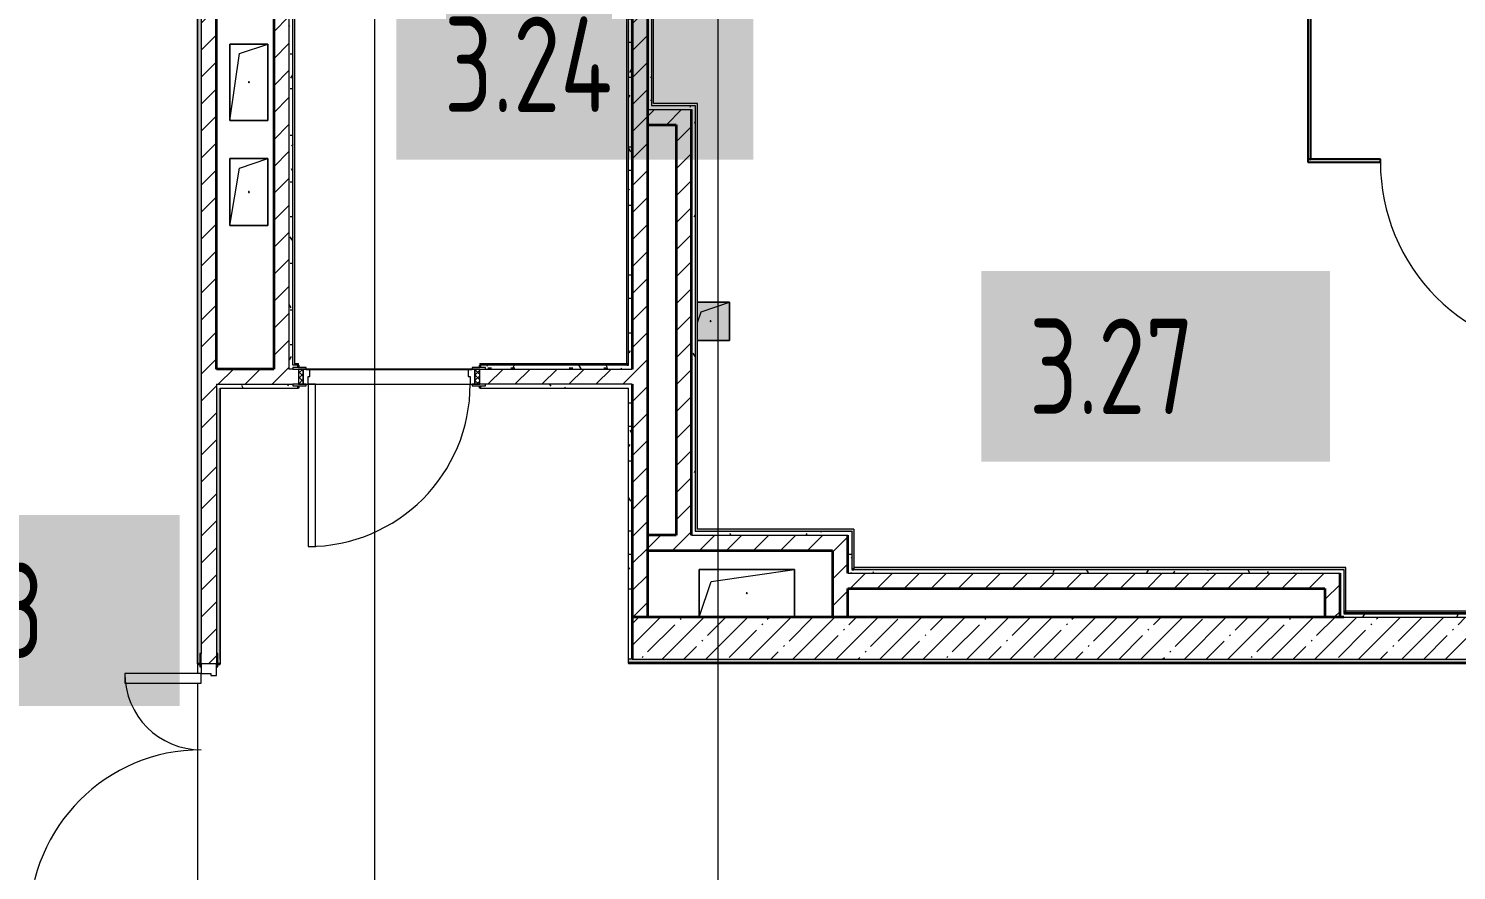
# Model space of a CAD drawing. Header units: millimetres. Extents: x 3914 to 443608, y -156176 to 78197.
# Drawn here: x 406465 to 413950, y -141904 to -137493 of the extents above; entities that cross this region are included whole.
import ezdxf

# ---------------------------------------------------------------- set-up
doc = ezdxf.new("R2010")
doc.units = ezdxf.units.MM
doc.linetypes.add('200_ШТРИХ__ш1_п0_6_', pattern=[160, 100, -60])
doc.layers.add('A-AREA-PATT-3', color=7, linetype='Continuous', lineweight=5, true_color=0xe6fae8, transparency=1)
for name, color, linetype, lineweight in [('A-DOOR-1', 7, 'Continuous', 5), ('A-DOOR-2', 7, '200_ШТРИХ__ш1_п0_6_', 5), ('A-DOOR-FRAM-2', 7, 'Continuous', 5), ('A-FLOR', 7, 'Continuous', 9), ('A-GENM', 7, 'Continuous', 9), ('A-GENM-1', 7, 'Continuous', 25), ('A-WALL', 7, 'Continuous', 5), ('A-WALL-1', 7, 'Continuous', 35), ('I-WALL', 7, 'Continuous', 5), ('Оси', 7, 'Continuous', 9)]:
    doc.layers.add(name, color=color, linetype=linetype, lineweight=lineweight)
doc.layers.add('A-DOOR-FRAM-1', color=7, linetype='Continuous', lineweight=5, true_color=0xc0c0c0)
doc.layers.add('A-WALL-FNSH-1', color=9, linetype='Continuous', lineweight=5, true_color=0x808080)
doc.styles.add('СПДС', font='ГОСТ тип А.ttf', dxfattribs={"width": 0.9})
pattern_1 = [(45, (315419.7002605966, -145976.6792454126), (-70.71067811865476, 70.71067811865476), [])]
pattern_2 = [(0, (315419.7002605966, -145976.6792454126), (243.84, 60.96), [20.117, -162.763, 20.117, -162.763, -975.36]), (0, (315419.7002605966, -145976.6792454126), (243.84, 60.96), [-365.76, 20.117, -345.643, 20.117, -162.763, -426.72]), (0, (315419.7002605966, -145976.6792454126), (243.84, 60.96), [-914.4, 20.117, -101.803, 20.117, -284.683]), (120, (315511.1402605966, -145946.1992454126), (-174.7129086146993, 180.6916344587976), [20.11699999999998, -162.7629999999999, 20.11699999999998, -162.7629999999999, -975.3599999999994]), (120, (315511.1402605966, -145946.1992454126), (-174.7129086146993, 180.6916344587976), [-365.7599999999997, 20.11699999999998, -345.6429999999997, 20.11699999999998, -162.7629999999999, -426.7199999999997]), (120, (315511.1402605966, -145946.1992454126), (-174.7129086146993, 180.6916344587976), [-914.3999999999994, 20.11699999999998, -101.8029999999999, 20.11699999999998, -284.6829999999997]), (240, (315541.6202605966, -145824.2792454126), (-69.12709138530056, -241.6516344587975), [20.117, -162.763, 20.117, -162.763, -975.36]), (240, (315541.6202605966, -145824.2792454126), (-69.12709138530056, -241.6516344587975), [-365.76, 20.117, -345.643, 20.117, -162.763, -426.72]), (240, (315541.6202605966, -145824.2792454126), (-69.12709138530056, -241.6516344587975), [-914.4, 20.117, -101.803, 20.117, -284.683])]

# ---------------------------------------------------------------- blocks, each defined once
blk = doc.blocks.new('GM_Отверстие прямоугольное _в плите_ - Отверстие-20657929-Объем проектирования 3 этажа')
at = {"layer": 'A-GENM'}
for p, q in [((-249.9999999999993, -125.0000000000024), (-249.9999999999993, 125.0000000000024)), ((-249.9999999999993, 125.0000000000024), (250.0000000000006, 125.0000000000024)), ((250.0000000000006, 125.0000000000024), (-249.9999999999993, 125.0000000000024)), ((-249.9999999999993, 125.0000000000024), (-249.9999999999993, -125.0000000000024)), ((-187.5000000000065, 62.50000000000037), (250.0000000000006, 125.0000000000024)), ((250.0000000000006, 125.0000000000024), (250.0000000000006, -125.0000000000024)), ((250.0000000000006, -125.0000000000024), (250.0000000000006, 125.0000000000024)), ((-249.9999999999993, -125.0000000000024), (-187.5000000000065, 62.50000000000036))]:
    blk.add_line(p, q, dxfattribs=at)
for start, end in [(359.9999999999996, 179.9999999999998), (179.9999999999998, 359.9999999999989)]:
    blk.add_arc((0, 0), 2.500000000000002, start, end, dxfattribs=at)
blk = doc.blocks.new('GM_Отверстие прямоугольное _в плите_ - Отверстие-V589-Объем проектирования 3 этажа')
at = {"layer": 'A-GENM'}
for p, q in [((-69.00001788210257, 100.0000000000029), (100.0000000000125, 100.0000000000029)), ((100.0000000000006, 100.0000000000024), (-69.00001788209437, 100.0000000000024)), ((-50.00000000001813, 50.00000000000061), (100.0000000000125, 100.0000000000029)), ((100.0000000000125, 100.0000000000029), (100.0000000000125, -100.0000000000029)), ((100.0000000000006, -100.0000000000024), (100.0000000000006, 100.0000000000024)), ((-69.00001788210876, -7.00005364628042), (-50.00000000001813, 50.00000000000061)), ((100.0000000000125, -100.0000000000029), (-69.00001788210254, -100.0000000000029)), ((-69.00001788209437, -100.0000000000024), (100.0000000000006, -100.0000000000024))]:
    blk.add_line(p, q, dxfattribs=at)
for start, end in [(359.9999999999996, 179.9999999999998), (179.9999999999998, 359.9999999999989)]:
    blk.add_arc((0, 0), 2.500000000000002, start, end, dxfattribs=at)
blk = doc.blocks.new('GM_Отверстие прямоугольное _в плите_ - Отверстие-21958801-Объем проектирования 3 этажа')
at = {"layer": 'A-GENM'}
for p, q in [((-99.99999999999937, -175.0000000000018), (-99.99999999999937, 175.0000000000018)), ((-99.99999999999937, 175.0000000000017), (100.0000000000006, 175.0000000000017)), ((100.0000000000006, 175.0000000000017), (-99.99999999999937, 175.0000000000018)), ((-99.99999999999937, 175.0000000000018), (-99.9999999999994, -175.0000000000018)), ((-50.00000000000646, 124.9999999999998), (100.0000000000006, 175.0000000000017)), ((100.0000000000006, 175.0000000000017), (100.0000000000006, -175.0000000000018)), ((100.0000000000006, -175.0000000000018), (100.0000000000006, 175.0000000000017)), ((-99.99999999999937, -175.0000000000018), (-50.00000000000646, 124.9999999999997)), ((100.0000000000006, -175.0000000000018), (-99.9999999999994, -175.0000000000018)), ((-99.9999999999994, -175.0000000000018), (100.0000000000006, -175.0000000000018))]:
    blk.add_line(p, q, dxfattribs=at)
for start, end in [(359.9999999999996, 179.9999999999998), (179.9999999999998, 359.9999999999989)]:
    blk.add_arc((0, 0), 2.500000000000002, start, end, dxfattribs=at)
blk = doc.blocks.new('GM_Отверстие прямоугольное _в плите_ - Отверстие-21992361-Объем проектирования 3 этажа')
at = {"layer": 'A-GENM'}
for p, q in [((-99.99999999999937, -200.0000000000024), (-99.99999999999937, 200.0000000000024)), ((-99.99999999999937, 200.0000000000024), (100.0000000000006, 200.0000000000024)), ((100.0000000000006, 200.0000000000024), (-99.99999999999937, 200.0000000000024)), ((-99.99999999999937, 200.0000000000024), (-99.9999999999994, -200.0000000000024)), ((-99.99999999999937, -200.0000000000024), (-50.00000000000646, 150.0000000000004)), ((-50.00000000000646, 150.0000000000004), (100.0000000000006, 200.0000000000024)), ((100.0000000000006, 200.0000000000024), (100.0000000000006, -200.0000000000024)), ((100.0000000000006, -200.0000000000024), (100.0000000000006, 200.0000000000024)), ((100.0000000000006, -200.0000000000024), (-99.9999999999994, -200.0000000000024)), ((-99.9999999999994, -200.0000000000024), (100.0000000000006, -200.0000000000024))]:
    blk.add_line(p, q, dxfattribs=at)
for start, end in [(359.9999999999996, 179.9999999999998), (179.9999999999998, 359.9999999999989)]:
    blk.add_arc((0, 0), 2.500000000000002, start, end, dxfattribs=at)
blk = doc.blocks.new('131_Сантехническая перегородка 7 - СП-1-30858579-Объем проектирования 3 этажа')
at = {"layer": 'A-GENM'}
blk.add_hatch(color=256, dxfattribs=at).paths.add_polyline_path([(2165.920240759632, -7.999999999894226), (2165.920240759632, 8.000000000119462), (-4.079759240377235, 8.000000000119462), (-4.079759240377235, -7.999999999894226), (1268.034417524867, -7.999999999894226)])
at = {"layer": 'A-GENM', "flags": 128}
for points in [[(71.46526649770827, 8.000000000119462), (71.1351351762623, 8.504365138934554), (70.7850986985447, 8.995125107675632), (70.41571704829244, 9.471494795118634), (70.02758115734245, 9.932712111378851), (69.62131196029736, 10.37803920711535), (69.19755940123305, 10.80676365397744), (68.75700139385172, 11.21819958431797), (68.30034273695146, 11.61168878840631), (67.828313986997, 11.98660176747762), (67.34167028928155, 12.34233874071269), (66.84119016989757, 12.67833060484877), (66.327674290301, 12.99403984460228), (65.80194416635736, 13.28896139249996), (65.26484085407029, 13.56262343702697), (64.71722360422737, 13.81458817723797), (64.15996848755745, 14.04445252332885), (63.59396699337922, 14.25184874136717), (63.02012460336996, 14.43644504164418), (62.43935934291454, 14.59794610947029), (61.85260031254698, 14.73609357758237), (61.26078620156377, 14.85066643950445), (60.66486378626905, 14.94148140311681), (60.06578641543334, 15.00839318380981), (59.46451248502749, 15.05129473701441), (58.86200390507352, 15.07011742943378), (58.25922456079502, 15.06483114875077), (57.65713877054514, 15.03544435188046), (57.05670974314535, 14.98200405145594), (56.45889803695691, 14.90459574053011), (55.86466002317975, 14.80334325589183), (55.27494635589119, 14.67840857992724), (54.69070045112871, 14.52999158145931), (54.11285697773706, 14.3583296960162), (53.54234036198932, 14.16369754603075), (52.98006330877165, 13.94640650138699), (52.42692534142789, 13.7068041814226), (51.88381136268977, 13.44527389871632), (51.35159023910105, 13.16223404594261), (50.83111341089334, 12.85813742650384), (50.32321352998179, 12.53347053010084), (49.82870312781329, 12.1887527545066), (49.34837331554477, 11.82453557465201), (48.88299251842272, 11.44140166028842), (48.43330524644316, 11.03996394399419), (48.0000309033017, 10.6208646404436), (47.58386263553971, 10.18477421913845), (47.18546622358445, 9.732390331711214), (46.80547901672753, 9.264436695896212), (46.44450891342799, 8.781661937658738), (46.1031333888629, 8.284838393647988), (45.92024075962873, 8.000000000119462)], [(45.92024075962873, -7.999999999894226), (46.25037208107469, -8.504365138709318), (46.60040855879229, -8.995125107450395), (46.96979020904455, -9.471494794893397), (47.35792609999453, -9.932712111153615), (47.76419529703963, -10.37803920689012), (48.18794785610394, -10.8067636537522), (48.62850586348527, -11.21819958409274), (49.08516452038553, -11.61168878818107), (49.55719327033999, -11.98660176725239), (50.04383696805544, -12.34233874048746), (50.54431708743942, -12.67833060464086), (51.05783296703598, -12.99403984437704), (51.58356309097962, -13.28896139229205), (52.1206664032667, -13.56262343680173), (52.66828365310962, -13.81458817701273), (53.22553876977954, -14.04445252310361), (53.79154026395777, -14.25184874114193), (54.36538265396702, -14.43644504141894), (54.94614791442245, -14.59794610926238), (55.53290694479001, -14.73609357735713), (56.12472105577321, -14.85066643927921), (56.72064347106794, -14.94148140289158), (57.31972084190366, -15.00839318358458), (57.9209947723095, -15.05129473678917), (58.52350335226348, -15.07011742920854), (59.12628269654197, -15.06483114852554), (59.72836848679185, -15.03544435167255), (60.32879751419164, -14.98200405123071), (60.92660922038008, -14.90459574030488), (61.52084723415724, -14.8033432556666), (62.1105609014458, -14.678408579702), (62.69480680620828, -14.52999158123407), (63.27265027959993, -14.35832969580829), (63.84316689534767, -14.16369754580551), (64.40544394856533, -13.94640650116176), (64.95858191590911, -13.70680418119737), (65.50169589464723, -13.44527389849109), (66.03391701823594, -13.16223404571738), (66.55439384644365, -12.85813742627861), (67.06229372737253, -12.5334705298756), (67.5568041295237, -12.18875275429868), (68.03713394179222, -11.82453557442677), (68.50251473891426, -11.44140166006318), (68.95220201089383, -11.03996394376895), (69.38547635403529, -10.62086464021836), (69.8016446218146, -10.18477421891321), (70.20004103375254, -9.732390331485977), (70.58002824060945, -9.264436695670975), (70.940998343909, -8.781661937433501), (71.2823738684741, -8.284838393422751), (71.46526649770827, -7.999999999894226)]]:
    blk.add_lwpolyline(points, dxfattribs=at)
at = {"layer": 'A-GENM'}
for radius, start, end in [(24.60791349764008, 19.91127226848777, 160.0887277315117), (17.5720616018021, 28.97308773391756, 151.0269122660819), (15.07106781186627, 33.78107568818358, 146.2189243118159), (24.60791349764008, 199.9112722684876, 340.0887277315115), (17.5720616018021, 208.9730877339174, 331.0269122660818), (15.07106781186626, 213.7810756881834, 326.2189243118157)]:
    blk.add_arc((58.69275362867452, -4.54121338637284e-28), radius, start, end, dxfattribs=at)
at = {"layer": 'A-GENM-1'}
for p, q in [((2165.920240759632, 7.999999999998181), (-4.079759240368571, 7.999999999998181)), ((-4.079759240368571, 7.999999999998181), (-4.079759240368571, -7.999999999998181)), ((2165.920240759632, -7.999999999998181), (2165.920240759632, 7.999999999998181)), ((-4.079759240368571, -7.999999999998181), (2165.920240759632, -7.999999999998181))]:
    blk.add_line(p, q, dxfattribs=at)
blk = doc.blocks.new('131_Сантехническая перегородка_Дверь МГН - СД-1-30883454-Объем проектирования 3 этажа')
at = {"layer": 'A-GENM'}
for points in [[(-366.5000000003412, 7.999999999998181), (-370.0000000000891, 7.999999999998181), (-370.0000000000891, -8.000000000015508), (9.999999999893772, -8.000000000015508), (9.999999999893772, 7.999999999998181), (-350.5000000003448, 7.999999999998181)], [(1389.999999999874, 7.999999999998181), (1009.999999999909, 7.999999999998181), (1009.999999999909, -8.000000000015508), (1389.999999999874, -7.999999999998181)]]:
    blk.add_hatch(color=256, dxfattribs=at).paths.add_polyline_path(points)
at = {"layer": 'A-DOOR-1'}
for p, q in [((10.00000000000003, 1007.999999999999), (26.00000000000005, 1007.999999999999)), ((10.00000000000003, 7.999999999997819), (10.00000000000003, 1007.999999999999)), ((26.00000000000005, 7.999999999997868), (26.00000000000005, 1008)), ((10.00000000000003, 7.999999999997819), (26.00000000000005, 7.99999999999787))]:
    blk.add_line(p, q, dxfattribs=at)
blk.add_arc((10.00000000000165, 8.000000000001258), 999.9999999999993, 359.9999999999996, 90.00000000000017, dxfattribs=at)
at = {"layer": 'A-GENM-1'}
for p, q in [((9.999999999997726, 8.000000000000346), (-370.0000000000025, 8.000000000000346)), ((-370.0000000000025, 8.000000000000346), (-370.0000000000025, -7.999999999999265)), ((9.999999999997726, -7.999999999999265), (9.999999999997726, 8.000000000000346)), ((1389.999999999996, 8.000000000000346), (1009.999999999996, 8.000000000000346)), ((1009.999999999996, 8.000000000000346), (1009.999999999996, -7.999999999999265)), ((1389.999999999996, -7.999999999999265), (1389.999999999996, 8.000000000000346)), ((-370.0000000000025, -7.999999999999265), (9.999999999997726, -7.999999999999265)), ((1009.999999999996, -7.999999999999265), (1389.999999999996, -7.999999999999265))]:
    blk.add_line(p, q, dxfattribs=at)

msp = doc.modelspace()

# ---------------------------------------------------------------- hatches: boundary and pattern name
at = {"layer": 'A-AREA-PATT-3'}
h = msp.add_hatch(color=256, dxfattribs=at)
h.paths.add_polyline_path([(409600.7002605951, -139252.1792311364), (409605.2002605951, -139252.1792311364), (409605.2002605951, -135601.179240077), (408879.7003202022, -135601.179240077), (408879.7003202022, -135605.679240077), (409600.7002605951, -135605.679240077), (409600.7002605951, -139247.6792311364), (408829.700260598, -139247.6792311364), (408830.0313420745, -139252.1792311364), (409219.7002605963, -139252.1792311364)])
h.paths.add_polyline_path([(407869.2002605599, -139252.1792311364), (407879.7002605979, -139252.1792311364), (407879.6264901794, -139247.6792311364), (407858.7002605951, -139247.6792311364), (407858.7002605951, -135605.679240077), (407929.7003202022, -135605.679240077), (407929.6388447191, -135601.179240077), (407854.2002903986, -135601.179240077), (407854.2002605951, -139252.1792311364), (407858.7002605951, -139252.1792311364)])
h = msp.add_hatch(color=256, dxfattribs=at)
h.paths.add_polyline_path([(410122.6865157257, -139126.6792454127), (410139.7003380822, -139126.6792454127), (410139.7003380822, -138926.6792454126), (409970.7003202001, -138926.6792454126), (409970.7003202001, -139126.6792454127)])
h.paths.add_polyline_path([(413187.2005334348, -136092.4603088741), (413193.6647020784, -136090.359973162), (413202.6040499192, -136078.0560164132), (413200.386212895, -136059.7948986968), (413191.6258573529, -136049.8810719217), (413187.2005334348, -136050.5435327306), (413187.2005334348, -136058.6943936334), (413190.633490887, -136061.6685775747), (413194.2716012467, -136070.4517529463), (413187.2005334348, -136090.359973162)])
h.paths.add_polyline_path([(413171.2005334348, -136092.4603088741), (413171.2005334348, -136082.2091122592), (413167.7675759826, -136079.234928318), (413164.1294656229, -136070.4517529463), (413171.2005334348, -136048.4431970186), (413164.7363647912, -136050.5435327306), (413155.7970169504, -136062.8474894794), (413158.0148539746, -136081.1086071958), (413166.7752095167, -136091.0224339709)])
h.paths.add_polyline_path([(414927.700533435, -136092.4603088741), (414934.1647020786, -136090.359973162), (414943.1040499193, -136078.0560164132), (414940.8862128952, -136059.7948986968), (414932.1258573531, -136049.8810719217), (414927.700533435, -136050.5435327306), (414927.700533435, -136058.6943936335), (414931.1334908872, -136061.6685775747), (414934.7716012468, -136070.4517529463), (414927.700533435, -136090.359973162)])
h.paths.add_polyline_path([(414911.700533435, -136092.4603088741), (414911.700533435, -136082.2091122592), (414908.2675759828, -136079.234928318), (414904.6294656231, -136070.4517529463), (414911.700533435, -136048.4431970186), (414905.2363647914, -136050.5435327306), (414896.2970169506, -136062.8474894794), (414898.5148539748, -136081.1086071958), (414907.2752095169, -136091.0224339709)])
h.paths.add_polyline_path([(410608.3253288051, -136089.3805496332), (410614.7894974487, -136087.2802139211), (410623.7288452894, -136074.9762571722), (410621.5110082653, -136056.7151394559), (410612.7506527231, -136046.8013126808), (410608.3253288051, -136047.4637734897), (410608.3253288051, -136055.6146343925), (410611.7582862573, -136058.5888183337), (410615.3963966169, -136067.3719937054), (410608.3253288051, -136087.2802139211)])
h.paths.add_polyline_path([(411451.950397015, -136089.3805496332), (411451.950397015, -136079.1293530183), (411449.2935427655, -136078.0288479549), (411444.8793292031, -136067.3719937054), (411451.950397015, -136045.3634377776), (411445.4862283713, -136047.4637734897), (411436.5468805306, -136059.7677302385), (411438.7647175547, -136078.0288479549), (411447.5250730969, -136087.94267473)])
h.paths.add_polyline_path([(410592.3253288051, -136089.3805496332), (410592.3253288051, -136079.1293530183), (410589.6684745556, -136078.0288479549), (410585.2542609932, -136067.3719937054), (410592.3253288051, -136045.3634377776), (410585.8611601615, -136047.4637734897), (410576.9218123207, -136059.7677302385), (410579.1396493449, -136078.0288479549), (410587.900004887, -136087.94267473)])
h.paths.add_polyline_path([(412311.5754652249, -136089.3805496332), (412311.5754652249, -136079.1293530183), (412308.9186109754, -136078.0288479549), (412304.504397413, -136067.3719937054), (412311.5754652249, -136045.3634377776), (412305.1112965813, -136047.4637734897), (412296.1719487405, -136059.7677302385), (412298.3897857647, -136078.0288479549), (412307.1501413068, -136087.94267473)])
h.paths.add_polyline_path([(412327.5754652249, -136089.3805496332), (412334.0396338684, -136087.2802139211), (412342.9789817092, -136074.9762571723), (412340.761144685, -136056.7151394559), (412332.000789143, -136046.8013126808), (412327.5754652249, -136047.4637734897), (412327.5754652249, -136055.6146343925), (412331.0084226771, -136058.5888183337), (412334.6465330367, -136067.3719937054), (412327.5754652249, -136087.2802139211)])
h.paths.add_polyline_path([(411467.950397015, -136089.3805496332), (411474.4145656585, -136087.2802139211), (411483.3539134993, -136074.9762571723), (411481.1360764751, -136056.7151394559), (411472.375720933, -136046.8013126808), (411467.950397015, -136047.4637734897), (411467.950397015, -136055.6146343925), (411471.3833544672, -136058.5888183337), (411475.0214648268, -136067.3719937054), (411467.950397015, -136087.2802139211)])
at = {"layer": 'A-DOOR-2'}
h = msp.add_hatch(dxfattribs=at)
h.set_pattern_fill('FP_35', color=256, angle=180, style=0, pattern_type=2)
h.set_pattern_definition([(315, (406540.7892605978, -139421.3642311364), (14.14213562373095, 14.14213562373095), []), (44.99999999999999, (406540.7892605978, -139421.3642311364), (-14.14213562373095, 14.14213562373095), [])])
h.paths.add_polyline_path([(407879.7002605979, -139356.6792311364), (407904.700260598, -139354.5739679785), (407904.700260598, -139276.6792311364), (407879.7002605979, -139276.6792311364)])
at = {"layer": 'A-DOOR-FRAM-2'}
h = msp.add_hatch(dxfattribs=at)
h.set_pattern_fill('FP_36', color=256, angle=180, style=0, pattern_type=2)
h.set_pattern_definition([(225, (408663.5842605979, -139421.3642311364), (14.14213562373095, -14.14213562373095), []), (315, (408663.5842605979, -139421.3642311364), (14.14213562373095, 14.14213562373095), [])])
h.paths.add_polyline_path([(408822.6813226671, -139356.6792311364), (408829.700260598, -139356.6792311364), (408829.700260598, -139276.6792311364), (408804.700260598, -139278.7844942943), (408804.700260598, -139356.6792311364)])
at = {"layer": 'I-WALL'}
h = msp.add_hatch(dxfattribs=at)
h.set_pattern_fill('FP_191', color=256, style=0, pattern_type=2)
h.set_pattern_definition(pattern_2)
h.paths.add_polyline_path([(407369.7002605951, -145876.6792400774), (407369.7002605951, -142276.6792400773), (407361.7002605951, -142276.6792400773), (407361.7002605951, -142221.6792400773), (407349.7002605951, -142221.6792400773), (407349.7002784787, -145876.6792400774)])
h.paths.add_polyline_path([(407351.7692261123, -140821.6792400773), (407361.7002605951, -140821.6792400773), (407361.7002605951, -140766.6792400773), (407369.7002605951, -140766.6792400773), (407369.7002605951, -135576.679240077), (407349.7002605951, -135597.679240077), (407349.7002605951, -140821.6792400773)])
h.paths.add_polyline_path([(407349.7002605951, -135596.679240077), (407369.7002605951, -135576.679240077), (407349.7002605951, -135576.679240077), (407349.7002605951, -135584.8843682822)])
h = msp.add_hatch(dxfattribs=at)
h.set_pattern_fill('FP_22', color=256, style=0, pattern_type=2)
h.set_pattern_definition(pattern_1)
h.paths.add_polyline_path([(407449.7002605951, -145876.6792400774), (407449.7002605951, -142221.6792400773), (407369.7002605951, -142221.6792400773), (407369.7002605951, -145876.6792400774)])
h.paths.add_polyline_path([(407369.7002605951, -140821.6792400773), (407449.7002605951, -140821.6792400773), (407449.7002605951, -135576.679240077), (407369.7002605951, -135576.679240077), (407369.7002605951, -140796.6792400773)])
h = msp.add_hatch(dxfattribs=at)
h.set_pattern_fill('FP_22', color=256, style=0, pattern_type=2)
h.set_pattern_definition(pattern_1)
h.paths.add_polyline_path([(407749.7002605951, -139276.6792311364), (407829.7002605951, -139276.6792311364), (407829.7002605951, -135576.679240077), (407749.7002605951, -135576.679240077), (407749.7002605951, -139014.5480925383)])
h = msp.add_hatch(dxfattribs=at)
h.set_pattern_fill('FP_191', color=256, style=0, pattern_type=2)
h.set_pattern_definition(pattern_2)
h.paths.add_polyline_path([(407849.7002605951, -139256.6792311364), (407849.5363861017, -135576.679240077), (407829.7002605951, -135576.679240077), (407829.7002605951, -139256.6792311364)])
h = msp.add_hatch(dxfattribs=at)
h.set_pattern_fill('FP_191', color=256, style=0, pattern_type=2)
h.set_pattern_definition(pattern_2)
h.paths.add_polyline_path([(409629.7002605951, -139276.6792311364), (409629.7002605951, -135576.679240077), (409609.7002605951, -135576.679240077), (409610.7002605976, -139276.6792311364)])
h = msp.add_hatch(dxfattribs=at)
h.set_pattern_fill('FP_22', color=256, style=0, pattern_type=2)
h.set_pattern_definition(pattern_1)
h.paths.add_polyline_path([(409686.5425407913, -140576.6792400773), (409709.7002605951, -140576.6792400773), (409709.7002605951, -135596.679240077), (409629.7002605951, -135596.679240077), (409629.7002605951, -140576.6792400773)])
h = msp.add_hatch(dxfattribs=at)
h.set_pattern_fill('FP_191', color=256, style=0, pattern_type=2)
h.set_pattern_definition(pattern_2)
h.paths.add_polyline_path([(409729.7002605951, -137916.6792400767), (409729.7002605951, -135976.6792400773), (409709.7002605951, -135976.6792400773), (409709.7002605951, -137916.6792400767)])
for points in [[(409740.7002605951, -137896.6792400767), (409740.7002605951, -136007.6792400773), (409729.7002605951, -136007.6971952633), (409729.7002605951, -137896.6792400767)], [(409959.7003202001, -137896.6792400767), (409970.7003202001, -137896.6792400767), (409970.7003202001, -137885.6792400767), (409740.7002605951, -137885.6792400767), (409740.7002605951, -137896.6792400767), (409939.7003202001, -137896.6792400767)], [(409970.7003202001, -140126.6792400767), (409970.7003202001, -137896.6792400767), (409959.7003202001, -137896.6792400767), (409959.7003202001, -140126.6792400767)], [(410790.7003202001, -140126.6792400767), (410790.7003202001, -140115.6792400768), (409970.7003202001, -140115.6792400767), (409970.7003202001, -140126.6792400767), (410779.7003202001, -140126.6792400767)], [(410790.7003202001, -140326.6792816517), (410790.7003202001, -140126.6792400767), (410779.7003202001, -140126.6792400767), (410779.7003202001, -140326.6792816517)], [(413359.7003202001, -140326.6792816517), (413370.7003202001, -140324.4792816517), (413370.7003202001, -140315.6792816517), (410790.7003202001, -140315.6792816517), (410790.7003202001, -140326.6792816517), (413339.7003202001, -140326.6792816517)], [(413370.1241296098, -140545.6792400773), (413370.7003202001, -140545.6792400773), (413370.7003202001, -140326.6792816517), (413359.7003202001, -140326.6792816517), (413359.7003202001, -140545.6792400773)]]:
    msp.add_hatch(color=256, dxfattribs=at).paths.add_polyline_path(points)
h = msp.add_hatch(dxfattribs=at)
h.set_pattern_fill('FP_22', color=256, style=0, pattern_type=2)
h.set_pattern_definition(pattern_1)
h.paths.add_polyline_path([(409859.7003202001, -137996.6792400767), (409939.7003202001, -137996.6792400767), (409939.7003202001, -137916.6792400767), (409709.7002605951, -137916.6792400767), (409709.7002605951, -137996.6792400767), (409740.7002605951, -137996.6792400767)])
h = msp.add_hatch(dxfattribs=at)
h.set_pattern_fill('FP_191', color=256, style=0, pattern_type=2)
h.set_pattern_definition(pattern_2)
h.paths.add_polyline_path([(409959.7003202001, -137916.6792400767), (409959.7003202001, -137896.6792400767), (409729.7002605951, -137896.6792400767), (409729.7002605951, -137916.6792400767), (409939.7003202001, -137916.6792400767)])
h = msp.add_hatch(dxfattribs=at)
h.set_pattern_fill('FP_191', color=256, style=0, pattern_type=2)
h.set_pattern_definition(pattern_2)
h.paths.add_polyline_path([(409939.7003202001, -140146.6792400767), (409959.7003202001, -140146.6792400767), (409959.7003202001, -137916.6792400767), (409939.7003202001, -137916.6792400767), (409939.7003202001, -140115.6792400767)])
h = msp.add_hatch(dxfattribs=at)
h.set_pattern_fill('FP_22', color=256, style=0, pattern_type=2)
h.set_pattern_definition(pattern_1)
h.paths.add_polyline_path([(409866.063896959, -140146.6792400767), (409939.7003202001, -140146.6792400767), (409939.7003202001, -137996.6792400767), (409859.7003202001, -137996.6792400767), (409859.7003202001, -140146.6792400767)])
h = msp.add_hatch(dxfattribs=at)
h.set_pattern_fill('FP_22', color=256, style=0, pattern_type=2)
h.set_pattern_definition(pattern_1)
h.paths.add_polyline_path([(407829.7002605951, -139356.6792311364), (407879.7002605979, -139356.6792311364), (407879.7002605979, -139276.6792311364), (407449.7002605951, -139276.6792311364), (407449.7002605951, -139356.6792311364), (407749.7002605951, -139356.6792311364)])
h.paths.add_polyline_path([(408859.7002605979, -139356.6792311364), (409629.7002605951, -139356.6792311364), (409629.7002605951, -139276.6792311364), (408829.7002605979, -139276.6792311364), (408829.7002605979, -139356.6792311364)])
h = msp.add_hatch(dxfattribs=at)
h.set_pattern_fill('FP_191', color=256, style=0, pattern_type=2)
h.set_pattern_definition(pattern_2)
h.paths.add_polyline_path([(408879.7003202022, -139276.6792311364), (409609.7002605951, -139276.6792311364), (409609.7002605951, -139256.6792311364), (408829.700260598, -139256.679240077), (408829.8083688352, -139268.6792311364), (408859.7002605979, -139268.6792311364), (408859.7002605979, -139276.6792311364), (408869.5806247608, -139276.6792311364)])
h.paths.add_polyline_path([(407849.7002605951, -139276.6792311364), (407849.7003202022, -139268.6792311364), (407879.7002605979, -139268.6792311364), (407879.7002605979, -139256.679240077), (407829.7002605951, -139256.679240077), (407829.7002605951, -139276.6792311364)])
h = msp.add_hatch(dxfattribs=at)
h.set_pattern_fill('FP_191', color=256, style=0, pattern_type=2)
h.set_pattern_definition(pattern_2)
h.paths.add_polyline_path([(407510.9905612785, -139376.6792311364), (407879.7002605979, -139376.6792311364), (407879.7002605979, -139364.6792311364), (407849.7002605979, -139364.6792311364), (407849.7002605979, -139356.6792311364), (407449.7002605951, -139356.6792311364), (407449.7002605951, -139376.6792311359), (407506.6191111649, -139376.6792311364)])
h.paths.add_polyline_path([(408829.7002605979, -139376.6792311364), (409608.7002605951, -139376.6792311364), (409609.418570456, -139356.6792311364), (408859.7002605979, -139357.4494493649), (408859.7002605979, -139364.6792311364), (408829.7002605979, -139364.6792311364)])
h = msp.add_hatch(dxfattribs=at)
h.set_pattern_fill('FP_191', color=256, style=0, pattern_type=2)
h.set_pattern_definition(pattern_2)
h.paths.add_polyline_path([(409629.7002605951, -140796.6792400773), (409629.7002605951, -139356.6792311364), (409609.7002605951, -139357.3518140474), (409610.7002605976, -140796.6792400773)])
h = msp.add_hatch(dxfattribs=at)
h.set_pattern_fill('FP_191', color=256, style=0, pattern_type=2)
h.set_pattern_definition(pattern_2)
h.paths.add_polyline_path([(407449.7002605951, -145876.6792400774), (407469.7002605951, -145876.6792400774), (407467.6312950779, -142221.6792400773), (407457.7002605951, -142221.6792400773), (407457.7002605951, -142276.6792400773), (407449.7002605951, -142276.6792400773), (407449.7002605951, -145870.0676762421)])
h.paths.add_polyline_path([(407457.7002605951, -140821.6792400773), (407469.7002605951, -140821.6792400773), (407469.7002605951, -139377.6792311342), (407449.7002605951, -139376.6792311359), (407450.4620334436, -140766.6792400773), (407457.7002605951, -140766.6792400773), (407457.7002605951, -140808.3459067429)])
h = msp.add_hatch(dxfattribs=at)
h.set_pattern_fill('FP_22', color=256, style=0, pattern_type=2)
h.set_pattern_definition(pattern_1)
h.paths.add_polyline_path([(409970.7003202001, -140226.6792400767), (410679.7003202001, -140226.6792400767), (410679.7003202001, -140146.6792400767), (409709.7002605951, -140146.6792400767), (409709.7002605951, -140226.6792400767), (409965.2003202001, -140226.6792400767)])
h = msp.add_hatch(dxfattribs=at)
h.set_pattern_fill('FP_191', color=256, style=0, pattern_type=2)
h.set_pattern_definition(pattern_2)
h.paths.add_polyline_path([(410779.7003202001, -140146.6792400768), (410779.7003202001, -140126.6792400767), (409959.7003202001, -140126.6792400767), (409959.7003202001, -140146.6792400767), (410774.3185305476, -140146.6792400768)])
h = msp.add_hatch(dxfattribs=at)
h.set_pattern_fill('FP_22', color=256, style=0, pattern_type=2)
h.set_pattern_definition(pattern_1)
h.paths.add_polyline_path([(410679.7003202001, -140576.6792400773), (410759.7003202001, -140576.6792400773), (410759.7003202001, -140146.6792400768), (410679.7003202001, -140146.6792400767), (410679.7003202001, -140321.1792816517)])
h = msp.add_hatch(dxfattribs=at)
h.set_pattern_fill('FP_191', color=256, style=0, pattern_type=2)
h.set_pattern_definition(pattern_2)
h.paths.add_polyline_path([(410774.3185305476, -140346.6792816517), (410779.7003202001, -140346.6792816517), (410779.7003202001, -140146.6792400768), (410759.7003202001, -140146.6792400767), (410759.7003202001, -140346.6792816517)])
h = msp.add_hatch(dxfattribs=at)
h.set_pattern_fill('FP_191', color=256, style=0, pattern_type=2)
h.set_pattern_definition(pattern_2)
h.paths.add_polyline_path([(413359.7003202001, -140346.6792816517), (413359.7003202001, -140326.6792816517), (410779.7003202001, -140326.6792816517), (410779.7003202001, -140346.6792816517), (413339.7003202001, -140346.6792816517)])
h = msp.add_hatch(dxfattribs=at)
h.set_pattern_fill('FP_22', color=256, style=0, pattern_type=2)
h.set_pattern_definition(pattern_1)
h.paths.add_polyline_path([(413259.7003202001, -140426.6792816517), (413259.7003202001, -140346.6792816517), (410759.7003202001, -140346.6792816517), (410759.7003202001, -140426.6792816517), (412949.8705100604, -140426.6792816517)])
h = msp.add_hatch(dxfattribs=at)
h.set_pattern_fill('FP_22', color=256, style=0, pattern_type=2)
h.set_pattern_definition(pattern_1)
h.paths.add_polyline_path([(413339.7003202001, -140576.6792400773), (413339.7003202001, -140346.6792816517), (413259.7003202001, -140346.6792816517), (413259.7003202001, -140576.6792400773)])
h = msp.add_hatch(dxfattribs=at)
h.set_pattern_fill('FP_191', color=256, style=0, pattern_type=2)
h.set_pattern_definition(pattern_2)
h.paths.add_polyline_path([(413339.7003202001, -140576.6792400773), (413359.7003202001, -140576.6792400773), (413359.7003202001, -140346.6792816517), (413339.7003202001, -140346.6792816517), (413339.7003202001, -140574.1211004538)])
h = msp.add_hatch(color=256, dxfattribs=at)
h.paths.add_polyline_path([(416213.1984793295, -140556.6792400773), (416479.7003201995, -140556.6792400773), (416479.7003201995, -140545.6792400773), (416129.7002605975, -140545.9268738837), (416130.7003202001, -140556.6792400773)])
h.paths.add_polyline_path([(413370.7003202001, -140556.6792400773), (415079.7002605975, -140556.6792400773), (415079.7002605975, -140545.6792400773), (413359.7003202001, -140545.6792400773), (413359.7003202001, -140556.6792400773)])
h = msp.add_hatch(dxfattribs=at)
h.set_pattern_fill('FP_191', color=256, style=0, pattern_type=2)
h.set_pattern_definition(pattern_2)
h.paths.add_polyline_path([(416213.1984793295, -140576.6792400773), (416499.7003201995, -140576.6792400773), (416499.7003201995, -140556.6792400773), (416129.7002605975, -140556.6792400773), (416130.7003202001, -140568.6792400773), (416159.7002605975, -140568.6792400773), (416159.7002605975, -140576.6792400773)])
h.paths.add_polyline_path([(413359.7003202001, -140576.6792400773), (415049.7002605975, -140576.3281575607), (415049.7002605975, -140568.6792400773), (415079.7002605975, -140568.6792400773), (415079.7002605975, -140556.6792400773), (413359.7003202001, -140556.6792400773)])
h = msp.add_hatch(dxfattribs=at)
h.set_pattern_fill('FP_1', color=256, style=0, pattern_type=2)
h.set_pattern_definition([(45, (315419.7002605966, -145976.6792454126), (-114.0492527375783, 114.0492527375783), []), (45, (315533.7492605966, -145976.6792454126), (-114.0492527375783, 114.0492527375783), [201.612, -40.322, 6.706, -33.617])])
h.paths.add_polyline_path([(416989.7002605975, -140796.6792400773), (417029.7002605975, -140795.7490075192), (417029.7002605975, -140576.6792400773), (416129.7002605975, -140576.6792400773), (416130.7003202001, -140796.6792400773), (416757.0864742076, -140796.6792400773)])
h.paths.add_polyline_path([(409629.7002605951, -140796.6792400773), (415079.7002605975, -140796.6792400773), (415079.7002605975, -140576.6792400773), (409629.7002605951, -140576.6792400773), (409629.7002605951, -140783.8114213027)])
h = msp.add_hatch(dxfattribs=at)
h.set_pattern_fill('FP_191', color=256, style=0, pattern_type=2)
h.set_pattern_definition(pattern_2)
h.paths.add_polyline_path([(416757.0864742076, -140816.6792400773), (417029.6234851656, -140816.6408523614), (416989.7002605975, -140796.6792400773), (416159.7002605975, -140796.6792400773), (416159.7002605975, -140804.6792400773), (416129.7002605975, -140805.6792400773), (416130.7003202001, -140816.6792400773), (416579.7003201995, -140816.6792400773)])
h.paths.add_polyline_path([(409629.7002605951, -140816.6792400773), (415079.7002605975, -140816.6792400773), (415079.7002605975, -140804.6792400773), (415049.7002605975, -140804.6792400773), (415049.7002605975, -140796.6792400773), (409609.7002605951, -140797.3564936987), (409610.7002605976, -140816.6792400773), (409622.4275333224, -140816.6792400773)])

# ---------------------------------------------------------------- linework, layer by layer
msp.add_lwpolyline([(407919.7002605979, -139277.6792311364), (408789.7002605979, -139276.6792311364)])
at = {"layer": 'A-DOOR-1'}
for p, q in [((407969.7002605979, -139356.6792311374), (407929.7002605979, -139356.6792311374)), ((407929.7002605979, -139356.6792311374), (407929.7002605979, -140206.6792311374)), ((407969.7002605979, -140206.6792311374), (407969.7002605979, -139356.6792311374)), ((407929.7002605979, -140206.6792311374), (407969.7002605979, -140206.6792311374)), ((406969.7002605941, -140871.6792400773), (406969.7002605941, -140921.6792400773)), ((407369.7002605941, -140871.6792400773), (406969.7002605941, -140871.6792400773)), ((406969.7002605941, -140921.6792400773), (407369.7002605941, -140921.6792400773)), ((407369.7002605941, -140921.6792400773), (407369.7002605941, -140871.6792400773))]:
    msp.add_line(p, q, dxfattribs=at)
for centre, radius, start, end in [((407929.7002605979, -139356.6792311374), 849.9999999999887, 270, 0), ((407369.7002605941, -140871.6792400773), 399.9999999999997, 180, 270), ((407369.7002605941, -142171.6792400773), 900.0000000000008, 90, 180)]:
    msp.add_arc(centre, radius, start, end, dxfattribs=at)
at = {"layer": 'A-DOOR-FRAM-1'}
for p, q in [((407919.7002605979, -139268.6792311364), (407849.7002605979, -139268.6792311364)), ((407849.7002605979, -139268.6792311364), (407849.7002605979, -139276.6792311364)), ((407849.7002605979, -139276.6792311364), (407919.7002605979, -139276.6792311364)), ((407904.7002605979, -139276.6792311364), (407879.7002605979, -139276.6792311364)), ((407879.7002605979, -139276.6792311364), (407879.7002605979, -139356.6792311364)), ((407939.7002605979, -139276.6792311374), (407904.7002605979, -139276.6792311374)), ((407904.7002605979, -139276.6792311374), (407904.7002605979, -139356.6792311374)), ((407904.7002605979, -139356.6792311364), (407904.7002605979, -139276.6792311364)), ((407919.7002605979, -139276.6792311364), (407904.7002605979, -139276.6792311364)), ((407904.7002605979, -139276.6792311364), (407904.7002605979, -139277.6792311364)), ((407904.7002605979, -139277.6792311364), (407919.7002605979, -139277.6792311364)), ((407919.7002605979, -139276.6792311364), (407919.7002605979, -139268.6792311364)), ((407919.7002605979, -139277.6792311364), (407919.7002605979, -139276.6792311364)), ((407939.7002605979, -139316.6792311374), (407939.7002605979, -139276.6792311374)), ((408804.7002605979, -139276.6792311374), (408769.7002605979, -139276.6792311374)), ((408769.7002605979, -139276.6792311374), (408769.7002605979, -139316.6792311374)), ((408789.7002605979, -139268.6792311364), (408789.7002605979, -139276.6792311364)), ((408859.7002605979, -139268.6792311364), (408789.7002605979, -139268.6792311364)), ((408789.7002605979, -139276.6792311364), (408789.7002605979, -139277.6792311364)), ((408804.7002605979, -139276.6792311364), (408789.7002605979, -139276.6792311364)), ((408789.7002605979, -139276.6792311364), (408859.7002605979, -139276.6792311364)), ((408789.7002605979, -139277.6792311364), (408804.7002605979, -139277.6792311364)), ((408804.7002605979, -139356.6792311374), (408804.7002605979, -139276.6792311374)), ((408804.7002605979, -139276.6792311364), (408804.7002605979, -139356.6792311364)), ((408829.7002605979, -139276.6792311364), (408804.7002605979, -139276.6792311364)), ((408804.7002605979, -139277.6792311364), (408804.7002605979, -139276.6792311364)), ((408829.7002605979, -139356.6792311364), (408829.7002605979, -139276.6792311364)), ((408859.7002605979, -139276.6792311364), (408859.7002605979, -139268.6792311364)), ((407919.7002605979, -139356.6792311364), (407849.7002605979, -139356.6792311364)), ((407849.7002605979, -139356.6792311364), (407849.7002605979, -139364.6792311364)), ((407849.7002605979, -139364.6792311364), (407919.7002605979, -139364.6792311364)), ((407879.7002605979, -139356.6792311364), (407904.7002605979, -139356.6792311364)), ((407919.7002605979, -139355.6792311364), (407904.7002605979, -139355.6792311364)), ((407904.7002605979, -139355.6792311364), (407904.7002605979, -139356.6792311364)), ((407904.7002605979, -139356.6792311374), (407929.7002605979, -139356.6792311374)), ((407904.7002605979, -139356.6792311364), (407919.7002605979, -139356.6792311364)), ((407919.7002605979, -139356.6792311364), (407919.7002605979, -139355.6792311364)), ((407919.7002605979, -139364.6792311364), (407919.7002605979, -139356.6792311364)), ((407929.7002605979, -139356.6792311374), (407929.7002605979, -139316.6792311374)), ((407929.7002605979, -139316.6792311374), (407939.7002605979, -139316.6792311374)), ((408769.7002605979, -139316.6792311374), (408779.7002605979, -139316.6792311374)), ((408779.7002605979, -139316.6792311374), (408779.7002605979, -139356.6792311374)), ((408779.7002605979, -139356.6792311374), (408804.7002605979, -139356.6792311374)), ((408789.7002605979, -139355.6792311364), (408789.7002605979, -139356.6792311364)), ((408804.7002605979, -139355.6792311364), (408789.7002605979, -139355.6792311364)), ((408789.7002605979, -139356.6792311364), (408804.7002605979, -139356.6792311364)), ((408789.7002605979, -139356.6792311364), (408789.7002605979, -139364.6792311364)), ((408859.7002605979, -139356.6792311364), (408789.7002605979, -139356.6792311364)), ((408789.7002605979, -139364.6792311364), (408859.7002605979, -139364.6792311364)), ((408804.7002605979, -139356.6792311364), (408804.7002605979, -139355.6792311364)), ((408804.7002605979, -139356.6792311364), (408829.7002605979, -139356.6792311364)), ((408859.7002605979, -139364.6792311364), (408859.7002605979, -139356.6792311364)), ((407369.7002605951, -140766.6792400773), (407361.700260595, -140766.6792400773)), ((407361.700260595, -140766.6792400773), (407361.700260595, -140836.6792400773)), ((407369.7002605951, -140836.6792400773), (407369.7002605951, -140766.6792400773)), ((407457.700260595, -140766.6792400773), (407449.700260595, -140766.6792400773)), ((407449.700260595, -140766.6792400773), (407449.700260595, -140836.6792400773)), ((407457.700260595, -140836.6792400773), (407457.700260595, -140766.6792400773)), ((407361.700260595, -140836.6792400773), (407369.7002605951, -140836.6792400773)), ((407449.7002605941, -140821.6792400773), (407369.7002605941, -140821.6792400773)), ((407369.7002605941, -140821.6792400773), (407369.7002605941, -140871.6792400773)), ((407449.700260595, -140821.6792400773), (407448.700260595, -140821.6792400773)), ((407448.700260595, -140821.6792400773), (407448.700260595, -140836.6792400773)), ((407448.700260595, -140836.6792400773), (407449.700260595, -140836.6792400773)), ((407449.7002605941, -140881.6792400773), (407449.7002605941, -140821.6792400773)), ((407449.700260595, -140836.6792400773), (407449.700260595, -140821.6792400773)), ((407449.700260595, -140836.6792400773), (407457.700260595, -140836.6792400773)), ((407369.7002605941, -140871.6792400773), (407419.7002605941, -140871.6792400773)), ((407419.7002605941, -140871.6792400773), (407419.7002605941, -140881.6792400773)), ((407419.7002605941, -140881.6792400773), (407449.7002605941, -140881.6792400773))]:
    msp.add_line(p, q, dxfattribs=at)
at = {"layer": 'A-FLOR'}
for p, q in [((407349.700260595, -135597.679240077), (407349.700260595, -140871.6792400773)), ((409740.7002605951, -137885.6792400767), (409740.7002605951, -136824.6792400767)), ((409970.7003202, -137885.6792400767), (409740.7002605951, -137885.6792400767)), ((409970.7003202, -138926.6792454127), (409970.7003202, -137885.6792400767)), ((409970.7003202, -140115.6792400767), (409970.7003202, -139126.6792454127)), ((407929.7002605979, -139356.6792311364), (408789.7002605979, -139356.6792311364)), ((407469.7002605951, -140796.6792400773), (407469.7002605951, -139377.6792311364)), ((410790.7003202001, -140115.6792400767), (409970.7003202, -140115.6792400767)), ((413370.7003202, -140315.6792816517), (410790.7003202001, -140315.6792816517)), ((413370.7003202, -140545.6792400773), (413370.7003202, -140315.6792816517)), ((415079.7002605974, -140545.6792400773), (413370.7003202, -140545.6792400773)), ((407349.700260595, -140921.6792400773), (407349.700260595, -142121.6792400773))]:
    msp.add_line(p, q, dxfattribs=at)
at = {"layer": 'A-WALL'}
for p, q in [((407369.700260595, -135576.679240077), (407369.700260595, -140766.6792400773)), ((407829.700260595, -135576.679240077), (407829.700260595, -139276.6792311364)), ((409729.7002605951, -135996.6792400773), (409729.7002605951, -137896.6792400767)), ((409709.7002605951, -137916.6792400767), (409939.7003202, -137916.6792400767)), ((409729.7002605951, -137896.6792400767), (409959.7003202, -137896.6792400767)), ((409959.7003202, -137916.6792400767), (409959.7003202, -140126.6792400767)), ((407849.7002605979, -139276.6792311364), (407829.700260595, -139276.6792311364)), ((408859.7002605979, -139276.6792311364), (409629.7002605951, -139276.6792311364)), ((407449.700260595, -139356.6792311364), (407849.7002605979, -139356.6792311364)), ((407449.700260595, -139356.6792311364), (407449.700260595, -140766.6792400773)), ((409629.7002605951, -139356.6792311364), (408859.7002605979, -139356.6792311364)), ((407469.700260595, -139376.6792311364), (407879.7002605979, -139376.6792311364)), ((407469.700260595, -139377.6792311364), (407469.700260595, -139376.6792311364)), ((408829.7002605979, -139376.6792311364), (409609.700260595, -139376.6792311364)), ((409609.700260595, -140796.6792400773), (409609.700260595, -139376.6792311364)), ((409939.7003202, -140146.6792400767), (410759.7003202, -140146.6792400767)), ((409959.7003202, -140126.6792400767), (410779.7003202, -140126.6792400767)), ((410779.7003202, -140146.6792400767), (410779.7003202001, -140326.6792816517)), ((410759.7003202, -140346.6792816517), (413339.7003202, -140346.6792816517)), ((413359.7003202, -140346.6792816517), (413359.7003202, -140556.6792400773)), ((413359.7003202, -140576.6792400773), (415049.7002605974, -140576.6792400773)), ((407469.7002605951, -140796.6792400773), (407469.700260595, -140821.6792400773)), ((409629.7002605951, -140796.6792400773), (415049.7002605974, -140796.6792400773))]:
    msp.add_line(p, q, dxfattribs=at)
at = {"layer": 'A-WALL-1'}
for p, q in [((409629.7002605951, -135376.679240077), (409629.7002605951, -139276.6792311364)), ((407449.700260595, -139276.6792311364), (407449.700260595, -135576.679240077)), ((407749.700260595, -135576.679240077), (407749.700260595, -139276.6792311364)), ((409709.7002605951, -135976.6792400773), (409709.7002605951, -140576.6792400773)), ((409939.7003202, -140146.6792400767), (409939.7003202, -137916.6792400767)), ((409709.700260595, -137996.6792400767), (409859.7003202, -137996.6792400767)), ((409859.7003202, -137996.6792400767), (409859.7003202, -140146.6792400767)), ((407749.700260595, -139276.6792311364), (407449.700260595, -139276.6792311364)), ((407879.7002605979, -139268.6792311364), (407879.7002605979, -139256.6792311364)), ((408829.7002605979, -139256.6792311364), (408829.7002605979, -139268.6792311364)), ((407879.7002605979, -139376.6792311364), (407879.7002605979, -139364.6792311364)), ((408829.7002605979, -139364.6792311364), (408829.7002605979, -139376.6792311364)), ((409629.7002605951, -139356.6792311364), (409629.7002605951, -140796.6792400773)), ((409859.7003202, -140146.6792400767), (409709.700260595, -140146.6792400767)), ((410759.7003202, -140346.6792816517), (410759.7003202, -140146.6792400767)), ((409709.700260595, -140226.6792400767), (410679.7003202, -140226.6792400767)), ((410679.7003202, -140226.6792400767), (410679.7003202, -140576.6792400773)), ((410790.7003202001, -140326.6792816517), (410779.7003202001, -140326.6792816517)), ((413339.7003202, -140576.6792400773), (413339.7003202, -140346.6792816517)), ((410759.7003202, -140426.6792816517), (413259.7003202, -140426.6792816517)), ((410759.7003202, -140576.6792400773), (410759.7003202, -140426.6792816517)), ((413259.7003202, -140426.6792816517), (413259.7003202, -140576.6792400773)), ((415079.7002605974, -140556.6792400773), (413359.7003202, -140556.6792400773)), ((413359.7003202, -140576.6792400773), (409629.7002605951, -140576.6792400773)), ((407349.700260595, -140821.6792400773), (407361.700260595, -140821.6792400773)), ((407457.700260595, -140821.6792400773), (407469.700260595, -140821.6792400773)), ((409609.7002605951, -140816.6792400773), (415079.7002605974, -140816.6792400773))]:
    msp.add_line(p, q, dxfattribs=at)
at = {"layer": 'A-WALL-FNSH-1'}
for p, q in [((407348.700260595, -135597.679240077), (407348.700260595, -140821.6792400773)), ((409959.7003202, -137896.6792400767), (409959.7003202, -137916.6792400767)), ((409970.7003202, -139126.6792454127), (409970.7003202, -138926.6792454127)), ((407470.700260595, -139377.6792311364), (407879.7002605979, -139377.6792311364)), ((407470.700260595, -140821.6792400773), (407470.700260595, -139377.6792311364)), ((407879.7002605979, -139377.6792311364), (407879.7002605979, -139376.6792311364)), ((408829.7002605979, -139376.6792311364), (408829.7002605979, -139377.6792311364)), ((408829.7002605979, -139377.6792311364), (409608.700260595, -139377.6792311364)), ((409608.700260595, -139377.6792311364), (409608.700260595, -140817.6792400773)), ((410790.7003202001, -140115.6792400767), (410790.7003202001, -140326.6792816517)), ((410779.7003202001, -140126.6792400767), (410779.7003202, -140146.6792400767)), ((410790.7003202001, -140326.6792816517), (413359.7003202, -140326.6792816517)), ((413359.7003202, -140326.6792816517), (413359.7003202, -140346.6792816517)), ((413370.7003202, -140545.6792400773), (413359.7003202, -140545.6792400773)), ((413370.7003202, -140556.6792400773), (413370.7003202, -140545.6792400773)), ((407348.700260595, -140821.6792400773), (407349.700260595, -140821.6792400773)), ((407469.700260595, -140821.6792400773), (407470.700260595, -140821.6792400773)), ((409608.700260595, -140817.6792400773), (415079.7002605974, -140817.6792400773)), ((409609.700260595, -140816.6792400773), (409609.700260595, -140796.6792400773))]:
    msp.add_line(p, q, dxfattribs=at)
at = {"layer": 'I-WALL'}
for p, q in [((407849.700260595, -139256.6792311364), (407849.700260595, -135596.679240077)), ((407858.700260595, -135605.679240077), (407858.700260595, -139247.6792311364)), ((409600.7002605951, -139256.1792311364), (409600.7002605951, -135597.179240077)), ((409609.7002605951, -139256.6792311364), (409609.7002605951, -135596.679240077)), ((407879.7002605979, -139256.6792311364), (407849.700260595, -139256.6792311364)), ((407858.700260595, -139247.6792311364), (407879.7002605979, -139247.6792311364)), ((407879.7002605979, -139256.6792311364), (407879.7002605979, -139247.6792311364)), ((408829.7002605979, -139247.6792311364), (409609.7002605951, -139247.6792311364)), ((408829.7002605979, -139247.6792311364), (408829.7002605979, -139256.6792311364)), ((409609.7002605951, -139256.6792311364), (408829.7002605979, -139256.6792311364)), ((409600.7002605951, -139256.1792311364), (409609.7002605951, -139256.1792311364))]:
    msp.add_line(p, q, dxfattribs=at)
at = {"layer": 'Оси'}
for points in [[(408279.7002262399, -147882.9378361125), (408279.7002262399, -142882.9378361125), (408279.70022624, -129061.5820034454), (408279.70022624, -124061.5820034454)], [(410079.7002262393, -147882.9378361125), (410079.7002262394, -142882.9378361125), (410079.7002262394, -129061.5820034454), (410079.7002262395, -124061.5820034454)]]:
    msp.add_lwpolyline(points, dxfattribs=at)

# ---------------------------------------------------------------- block references
at = {"layer": 'A-GENM'}
for name, p, rotation in [('131_Сантехническая перегородка 7 - СП-1-30858579-Объем проектирования 3 этажа', (413179.2005334347, -136011.7589993177), 269.9999999999999), ('131_Сантехническая перегородка_Дверь МГН - СД-1-30883454-Объем проектирования 3 этажа', (414561.2005334347, -138185.6792400773), 180)]:
    msp.add_blockref(name, p, dxfattribs=dict(at, rotation=rotation))
for name, p in [('GM_Отверстие прямоугольное _в плите_ - Отверстие-21992361-Объем проектирования 3 этажа', (407619.7485127613, -137774.2473660522)), ('GM_Отверстие прямоугольное _в плите_ - Отверстие-21958801-Объем проектирования 3 этажа', (407619.7465981916, -138349.6689347776)), ('GM_Отверстие прямоугольное _в плите_ - Отверстие-V589-Объем проектирования 3 этажа', (410039.7003380821, -139026.6792454127)), ('GM_Отверстие прямоугольное _в плите_ - Отверстие-20657929-Объем проектирования 3 этажа', (410229.7003202002, -140451.6792400778))]:
    msp.add_blockref(name, p, dxfattribs=at)

# ---------------------------------------------------------------- texts
at = {"char_height": 499.9999999999995, "attachment_point": 1, "style": 'СПДС', "bg_fill": 1, "box_fill_scale": 1.5, "bg_fill_color": 7, "bg_fill_true_color": 16777215, "bg_fill_transparency": 0}
for s, insert, width in [('3.24', (408642.7398317678, -137430.5955551027), 1370.885624999999), ('3.27', (411709.754134774, -139012.5415079548), 1327.594499999999), ('3.23', (405679.4091247147, -140292.1060784663), 1327.594499999999)]:
    msp.add_mtext(s, dxfattribs=dict(at, insert=insert, width=width))

doc.saveas('drawing.dxf')
